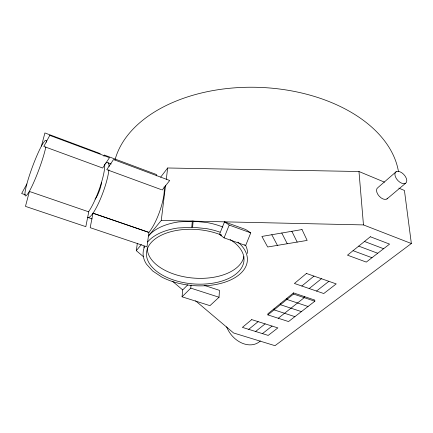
<?xml version="1.0" encoding="UTF-8"?>
<svg xmlns="http://www.w3.org/2000/svg" width="433" height="433" viewBox="0 0 433 433"><rect width="100%" height="100%" fill="white"/><g stroke="black" fill="none" stroke-linecap="round" stroke-linejoin="round"><path stroke-width="0.65" d="M280.427 303.571L280.427 304.713L301.395 311.619M274.094 308.734L274.089 309.866L294.9 316.642M267.892 314.91L267.903 313.784L293.514 292.897L314.786 300.085L314.823 301.233L288.546 321.557L267.892 314.91L293.531 294.05L293.514 292.897M187.722 284.865L182.71 289.931L182.066 296.811L209.951 305.655L219.038 297.249L219.444 290.343L204.132 285.342M182.066 296.811L190.774 288.129L191.045 284.968M147.631 241.96A52.269 29.146 4.6 0 1 178.125 227.975L192.593 227.228L193.134 221.149M191.781 227.211L192.333 221.133M222.871 227.06A51.96 29.292 4.6 0 0 206.952 222.54L192.734 221.111L178.759 221.907A51.96 29.292 4.6 0 0 148.432 235.974L161.265 220.446L165.568 185.254M166.294 179.278L167.674 167.988L358.973 171.511L384.504 182.158M156.437 175.852L156.605 174.58L104.239 155.019L103.99 156.297M143.35 256.623L136.298 250.658L137.337 243.422M92.987 213.204L148.903 232.418L92.987 213.188L90.183 227.682L146.993 246.783L148.909 232.402A28.502 7.707 -70.2 0 0 164.112 186.769M41.433 146.078L44.908 132.953L100.283 153.639M219.477 234.41L224.511 221.842L245.717 229.528L250.756 232.862L245.663 245.511L224.078 237.869L219.477 234.41L221.355 235.076M224.078 237.869L229.203 225.068L224.511 221.842M26.878 183.976L21.65 193.524L25.45 194.823M160.686 177.119L167.674 167.988M162.251 189.995L169.709 180.501L113.522 159.533L106.789 169.639L161.623 189.762M136.298 250.658L141.32 244.58M396.179 171.706L377.868 187.624A7.291 4.292 47.6 0 0 379.319 196.317A7.291 4.292 47.6 0 0 387.746 198.162M386.95 198.958L405.58 183.283A7.491 4.243 47.3 0 0 401.64 172.648A7.491 4.243 47.3 0 0 395.34 176.604A7.491 4.243 47.3 0 0 405.58 183.283M248.699 329.345L258.133 321.654M301.828 286.018L313.985 276.102M255.611 331.494L265.126 323.868M309.2 288.546L321.454 278.722M278.273 318.25L304.237 297.666L304.215 296.513M262.468 333.627L272.065 326.065M316.512 291.052L328.869 281.326M398.825 188.128L404.433 190.466L411.35 243.519L274.998 345.686L233.576 332.977L195.554 300.8M161.265 220.446L363.466 224.916L411.35 243.519M192.593 227.228L206.492 228.624A52.269 29.146 4.6 0 1 219.915 232.153M190.774 288.129L219.038 297.249M308.036 306.483L286.906 299.441L286.9 298.299M293.531 294.05L314.823 301.233M88.343 217.631L92.142 218.93M229.203 225.068L250.756 232.862M108.061 162.813L111.216 163.983M353.057 250.68L371.963 257.716M358.719 246.117L377.728 253.262M364.489 241.473L383.6 248.726M244.677 244.802L245.663 245.511M172.404 281.212L182.71 289.931M271.794 234.735L277.429 245.37M281.786 233.019L287.258 243.73M291.853 231.292L297.168 242.079M358.973 171.511L363.466 224.916M143.908 247.681A51.96 29.292 4.6 0 1 143.962 246.393M245.776 245.641A51.96 29.292 4.6 0 1 247.595 253.402M105.257 163.522A29.271 5.835 -70 0 1 109.084 166.467M108.927 169.752A29.271 5.835 -70 0 1 99.222 201.729A29.271 5.835 -70 0 1 87.331 217.426M101.468 182.569A10.24 2.041 -70 0 1 99.027 191.727A10.24 2.041 -70 0 1 95.027 199.104M104.672 164.199A28.827 5.597 -69.9 0 1 100.077 186.899A28.827 5.597 -69.9 0 1 88.852 211.347M45.838 147.014A29.628 3.518 -69.7 0 1 28.221 193.178A29.628 3.518 -69.7 0 1 31.652 168.984A29.628 3.518 -69.7 0 1 46.515 142.235M237.912 242.09A52.269 29.146 4.6 0 1 230.562 279.983A52.269 29.146 4.6 0 1 161.818 277.077L152.703 270.998L146.576 264.292A52.269 29.146 4.6 0 1 144.795 246.323M260.352 340.906A23.279 17.677 51.9 0 1 226.627 326.85M243.936 256.558A48.61 27.398 4.6 0 1 192.631 278.008A48.61 27.398 4.6 0 1 147.252 247.692M230.156 239.573A48.897 27.263 4.6 0 1 210.903 283.463A48.897 27.263 4.6 0 1 146.814 250.75A48.897 27.263 4.6 0 1 221.436 235.119M114.989 159.977A143.22 90.946 2.1 0 1 260.514 87.423A143.22 90.946 2.1 0 1 398.49 171.695M88.754 211.845L85.821 226.665L25.46 206.379L29.412 191.456L88.754 211.845M49.784 135.377L43.803 146.43L102.659 168.031L109.479 157.661L49.784 135.377M306.45 273.461L294.402 283.469L323.77 293.542L336.219 283.902L306.45 273.461M251.725 319.624L242.377 327.375L268.2 335.413L277.867 327.905L251.725 319.624M370.35 236.748L347.488 255.167L366.291 262.095L389.57 244.115L370.35 236.748M302.007 229.55L261.889 236.434L267.675 246.999L307.159 240.412L302.007 229.55"/></g></svg>
